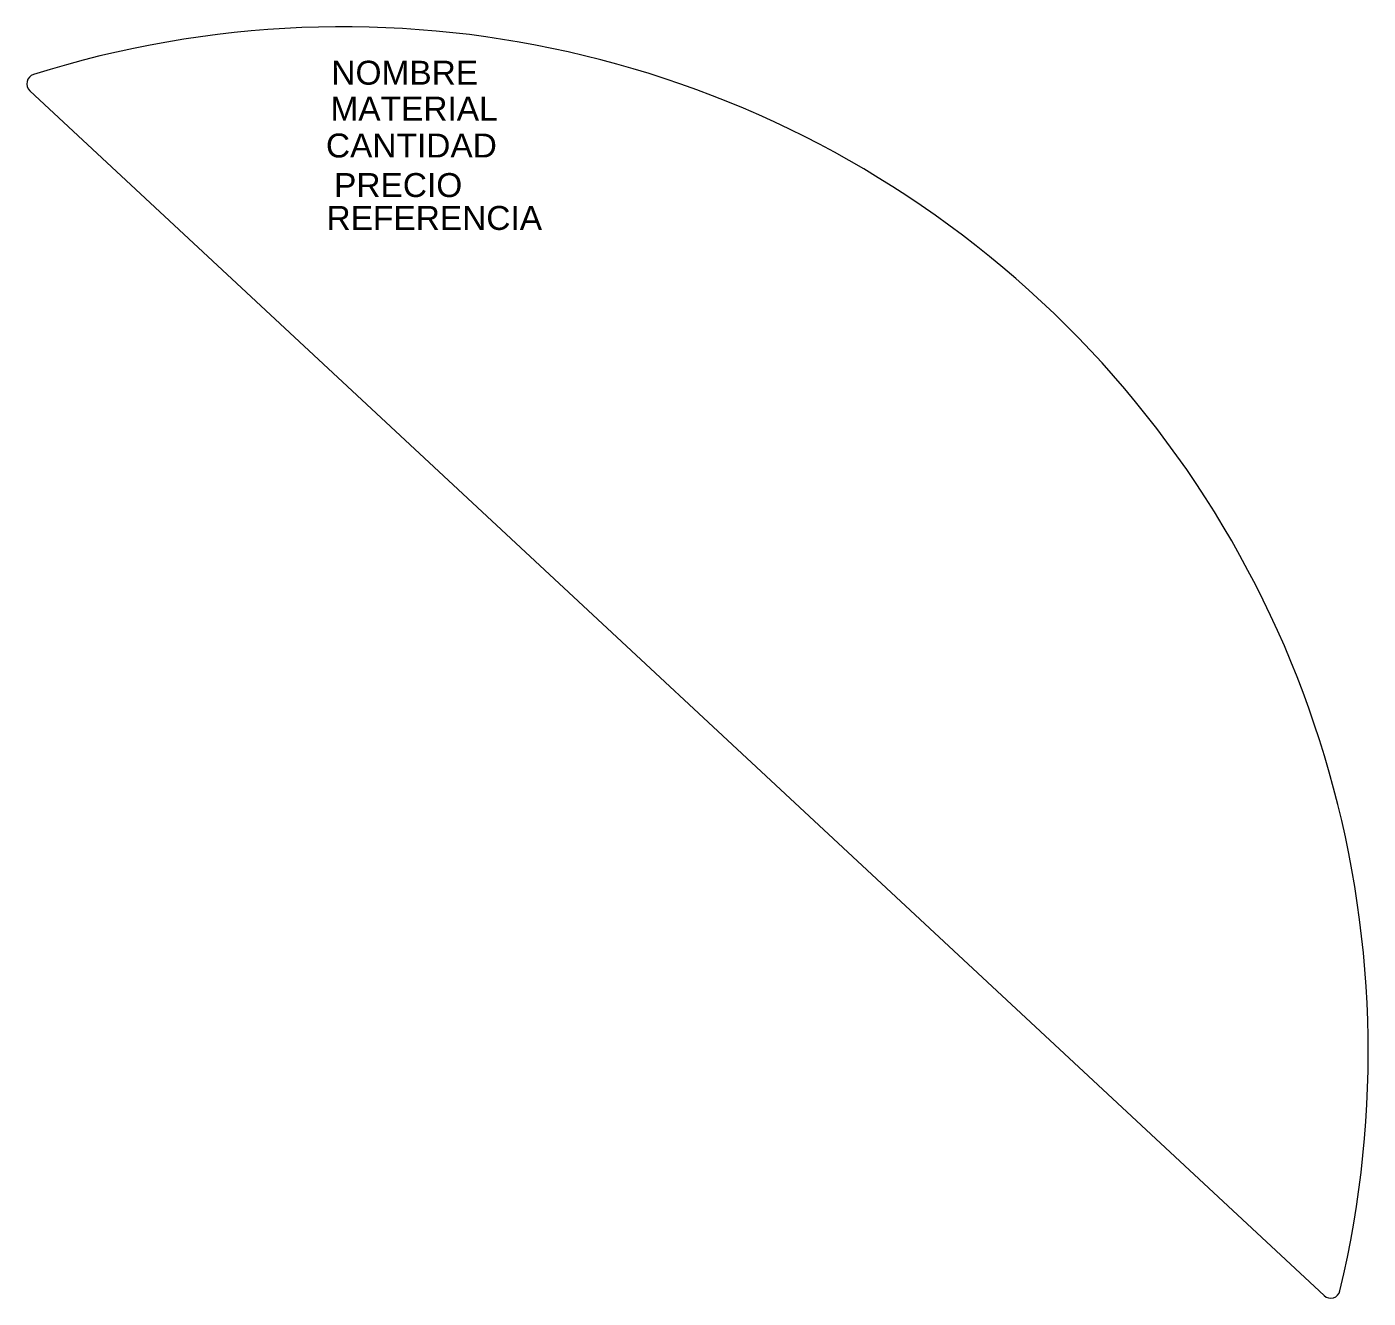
# Model space of a CAD drawing. Header units: centimetres. Extents: x 60.7 to 88.8, y 253.4 to 280.
import ezdxf

# ---------------------------------------------------------------- set-up
doc = ezdxf.new("R2010")
doc.units = ezdxf.units.CM
doc.styles.get("Standard").update_dxf_attribs({"font": 'arial.ttf'})

msp = doc.modelspace()

# ---------------------------------------------------------------- linework, layer by layer
msp.add_line((60.81, 278.631), (87.839, 253.463))
for centre, radius, start, end in [((67.346, 258.552), 21.413, 346.5252, 107.5571), ((60.947, 278.777), 0.2, 107.5571, 227.0412), ((87.975, 253.609), 0.2, 227.0412, 346.5252)]:
    msp.add_arc(centre, radius, start, end)

# ---------------------------------------------------------------- texts
msp.add_attdef('NOMBRE', (67.106, 278.757), 'MaletaCAD', height=0.5)
for tag, p, s, flags in [('MATERIAL', (67.087, 278.006), 'TelaCAD', 1), ('CANTIDAD', (66.993, 277.236), '1', 3), ('PRECIO', (67.163, 276.41), '40000', 9), ('REFERENCIA', (67.005, 275.723), 'MaletaCADR', 5)]:
    msp.add_attdef(tag, p, s, height=0.5, dxfattribs=dict(flags=flags))

doc.saveas('drawing.dxf')
